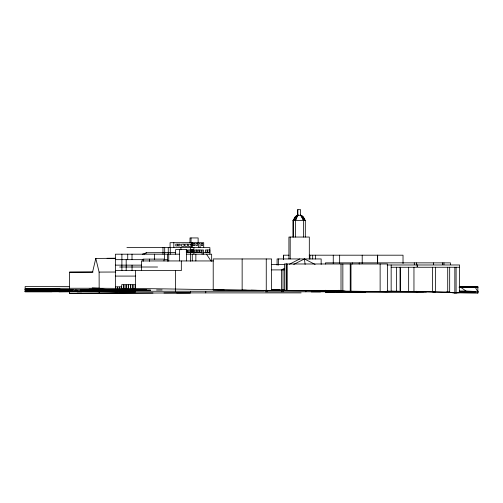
<?xml version="1.0" encoding="UTF-8"?>
<svg xmlns="http://www.w3.org/2000/svg" width="503" height="503" viewBox="0 0 503 503"><rect width="100%" height="100%" fill="white"/><g stroke="black" fill="none" stroke-linecap="round" stroke-linejoin="round"><path stroke-width="0.75" d="M477.844 287.779L477.837 286.804L459.566 287.194M477.844 293.123L477.85 291.903L459.189 292.161L476.31 291.991M477.844 292.205L477.85 291.149L477.844 292.532L477.85 286.993L459.245 287.087M115.633 258.291L95.79 258.41L92.583 272.104L69.502 272.167L69.565 288.628M293.475 237.045L293.475 220.616L295.041 217.158A7.495 4.734 -65 0 1 296.977 215.517L297.663 215.139L301.366 215.473A7.746 6.916 -74.1 0 1 303.46 217.07L305.308 220.616L305.308 237.045M295.418 237.045L295.418 220.616L296.808 217.07A7.746 3.358 -82.1 0 1 298.046 215.473L298.499 215.139M295.418 220.616L297.845 215.139L297.845 209.663M293.475 220.616L297.845 215.139L297.028 215.51A7.495 6.866 46.6 0 0 295.041 217.151L292.928 220.616L292.928 237.045M293.878 219.522L292.928 220.616L305.308 220.616L300.58 215.139L300.58 209.663L297.663 209.663L297.663 215.139L296.242 216.787M284.182 268.432L281.561 269.897L281.561 291.797M144.028 254.197L146.7 252.726L162.903 252.663M289.401 264.245L299.757 258.944M284.396 269.187L283.013 269.897L283.013 291.797M293.714 264.421L304.409 258.944L315.111 264.421M142.387 254.172L146.7 252.726M25.15 289.822L69.024 289.495M67.936 289.728L69.471 289.47M61.542 289.395L59.536 289.715L62.403 289.451M406.223 291.463L447.72 292.017L454.844 293.148L459.597 292.677L459.597 264.98L387.109 264.98M272.343 290.225L284.459 289.671M271.62 290.093L279.875 289.609L271.545 289.854M347.975 291.482L325.454 292.161L416.71 292.432L426.481 291.897M387.109 291.042L400.149 291.646L423.664 291.803M97.11 290.225L133.509 289.634M120.022 290.068L146.448 289.898L116.363 289.684M31.456 290.986L25.15 291.08L54.978 290.633L49.175 290.784M350.226 291.382L387.505 291.658L387.505 263.981L284.39 263.981L284.39 290.35L286.641 290.294M25.15 289.741L63.365 289.483M459.176 287.15L477.85 286.993L475.109 287.056L477.85 291.759M459.327 292.042L468.614 291.922L459.415 291.91M103.272 289.98L80.612 289.98M58.952 291.797L95.105 291.526L44.836 291.489M51.306 289.778L66.415 289.495L69.452 289.69L61.083 289.476L77.242 290.225M461.704 287.471L465.061 287.464M284.39 290.35L345.064 291.03M467.023 291.753L459.22 291.853L466.985 291.828M97.557 289.973L80.455 289.98M25.15 289.426L60.033 289.181L25.15 289.137M459.201 287.15L477.85 287.018M365.744 291.991L336.828 291.991M122.493 289.194L127.077 289.168M116.482 290.024L150.573 290.03M156.552 289.98L162.142 289.961M462.301 292.073L466.966 292.054M69.502 272.167L93.03 272.066M95.79 258.41L99.104 272.085L115.571 272.022M93.633 290.024L104.272 289.992L87.403 290.024L103.467 290.684L121.066 290.621M29.218 291.564L25.15 291.577L92.319 291.665M320.486 291.929L311.25 291.903M69.577 291.765L69.584 293.337L153.019 292.998M69.584 293.337L190.417 292.891L190.411 291.344M477.85 293.111C447.23 292.96 416.616 290.841 385.952 291.79C340.977 290.765 296.022 290.929 251.028 290.212M107.089 258.322L115.552 258.303M69.307 286.503L25.15 286.547L25.15 291.859L106.19 291.533L94.69 291.463M66.358 289.904L47.282 289.822L71.734 289.917M25.15 291.18L48.477 291.048L25.15 291.13M163.934 292.96L190.417 292.891M126.913 247.621L209.889 247.621L209.889 254.191M186.16 249.991L187.462 249.991L187.462 251.997L186.16 251.997M162.978 252.544L175.604 252.544M186.676 252.544L202.074 252.544M203.495 252.544L209.889 252.544M179.382 254.191L115.369 254.191L115.369 288.206M186.676 254.191L211.662 254.191L211.662 261.309M289.011 255.191L283.478 255.191L283.478 259.341M309.226 255.191L403.022 255.191L403.022 263.603M115.369 259.661L143.845 259.661M167.562 259.661L164.519 259.661L164.519 254.191M213.41 260.944L141.431 260.944L141.431 270.614M271.475 264.421L284.491 264.421M115.369 265.138L141.538 265.138M119.601 267.011L157.558 267.011M391.158 267.256L459.597 267.256M271.595 269.897L284.233 269.897M115.369 270.614L181.332 270.614L181.332 260.944M115.369 276.09L135.571 276.09M462.332 287.156L460.509 287.156L465.985 291.011L475.725 291.507M459.277 287.307L468.614 287.314L459.428 287.295M25.15 288.697C91.439 287.653 157.735 288.615 224.017 289.948M25.15 289.2L60.033 289.181M122.38 289.879L126.429 289.873L116.457 289.646M309.955 290.495L340.324 290.696M49.407 290.866L70.263 290.847L49.307 290.803M459.264 291.011L465.985 291.011M115.369 291.237L264.264 291.237M176.647 292.891L301.115 292.891M73.331 289.935L58.084 289.917L73.551 289.935M140.412 290.262L150.586 290.275M56.581 290.822L70.263 290.847M76.663 291.652L25.15 291.627L51.966 291.734M106.221 289.502L126.486 289.458L106.768 289.527L99.236 288.791M266.257 290.451L213.209 289.898L213.209 258.951L271.614 258.951L271.614 290.621L266.257 290.451L266.257 258.951M465.313 292.174L466.878 292.174M122.738 289.37L135.112 289.426M399.086 291.237L391.158 291.149L391.158 264.98M446.576 292.01L449.638 292.029M81.675 291.79L76.921 291.765L135.225 291.847L98.45 291.47L117.457 291.771M213.209 289.898L256.517 290.319M433.196 291.771L434.749 291.784M432.611 291.809L434.919 291.828M107.585 291.287L123.153 291.413M108 291.312L114.898 291.369M44.93 291.489L52.431 291.564L41.548 291.482M410.115 291.438L406.298 291.369M413.975 291.489L426.406 291.709M106.441 289.986L116.407 290.369L112.779 289.998M242.15 290.137L246.388 290.225M89.1 289.112L106.296 289.332M387.505 291.658L385.229 291.463M449.921 292.124L449.563 292.111M266.037 290.401L267.344 290.445M92.187 287.873L99.141 288.162M271.614 290.621L269.124 290.495M459.478 287.383L460.943 287.483M106.586 289.992L110.094 290.262M122.053 289.961L123.568 290.174M100.675 290.237L99.192 290.011L103.467 290.684M102.159 290.457L103.643 290.677M65.377 290.262L66.591 290.759M300.398 215.139L301.215 215.51A7.495 6.866 -46.6 0 1 303.202 217.151L303.705 217.887M206.513 254.191L210.952 260.944M303.611 220.616L300.58 215.139L300.945 215.51A7.495 2.182 73.3 0 1 302.07 217.151L303.611 220.616L303.611 237.045M304.139 218.704L304.321 219.151M304.409 258.944L305.12 264.421M99.104 272.085L99.166 288.552M99.179 291.69L99.185 293.255M456.095 267.256L456.095 293.174M454.844 267.256L454.844 293.148M450.474 264.647L450.474 262.862L325.454 262.862L325.454 264.081M449.676 267.256L449.676 292.469M447.72 267.256L447.72 292.017M443.954 262.862L443.954 264.647M442.64 262.862L442.64 264.641M435.372 267.256L435.372 292.023M433.548 262.862L433.548 264.622M432.385 267.256L432.385 291.878M417.471 264.98L417.471 266.647M417.1 264.98L417.1 266.647M416.71 291.199L416.71 292.432M416.377 262.862L416.377 264.609M414.296 262.862L414.296 264.603M413.956 267.256L413.956 291.696M408.643 267.256L408.643 291.463M400.281 267.256L400.281 291.639M400.149 267.256L400.149 291.646M396.377 267.256L396.377 291.231M380.13 263.981L380.13 291.658M377.665 255.191L377.665 263.603M377.502 255.191L377.502 263.603M362.204 255.191L362.204 263.635M359.217 262.862L359.217 264.044M352.546 262.862L352.546 264.044M350.993 263.981L350.993 291.482M350.226 263.981L350.226 290.809M342.851 263.981L342.851 290.885M341.009 263.981L341.009 290.677M339.651 255.191L339.651 263.641M338.928 290.231L338.928 291.797L265.238 291.797L265.238 290.231M333.263 255.191L333.263 263.603M325.812 290.231L325.812 291.797M321.153 264.421L321.153 258.944L277.09 258.944L277.09 265.2M315.412 255.191L315.412 259.02M312.677 255.191L312.677 259.02M309.942 255.191L309.942 259.014M309.314 258.944L309.314 237.045L288.923 237.045L288.923 258.944M305.83 290.426L305.83 291.797M290.193 237.045L290.193 258.944M287.125 263.981L287.125 290.571M286.716 263.981L286.716 290.564M286.15 263.981L286.15 290.464M283.566 255.191L283.566 259.341M278.36 258.944L278.36 265.2M266.992 290.231L266.992 291.797M242.144 258.951L242.144 290.061M209.443 249.991L209.443 252.179M205.752 291.363L205.752 292.891M203.709 247.621L203.709 242.691L170.083 242.691L170.083 247.621M203.495 254.191L203.495 249.991L202.074 249.991L202.074 254.191M200.068 247.621L200.068 243.421L198.647 243.421L198.647 247.621M198.138 242.691L198.138 237.944L189.983 237.944L189.983 242.691M195.856 254.191L195.856 260.944M193.906 247.621L193.906 254.191M192.341 242.691L192.341 247.621M192.278 254.191L192.278 260.944M191.586 242.691L191.586 247.621M191.033 237.944L191.033 242.691M190.48 247.621L190.48 261.227M186.481 260.944L186.481 249.626L175.591 249.626L175.591 254.191M180.929 247.621L180.929 249.809M179.382 249.626L179.382 260.944M175.472 270.614L175.472 291.237M173.824 242.691L173.824 247.621M170.272 247.621L170.272 254.191M168.725 254.191L168.725 261.227M168.254 247.621L168.254 254.191M167.461 254.191L167.461 261.227M164.701 247.621L164.701 254.191M163.984 260.944L163.984 259.114L143.11 259.114L143.11 261.378M162.978 247.621L162.978 254.191M154.597 254.191L154.597 259.661M149.422 259.114L149.422 261.378M135.571 270.614L135.571 291.237M135.068 291.237L135.068 284.667L133.043 284.667L133.043 291.237M132.792 291.237L132.792 284.667L130.774 284.667L130.774 291.237M132.421 289.778L132.421 291.237M132.012 254.191L132.012 259.661M132.044 265.138L132.044 270.614M130.522 291.237L130.522 284.667L128.504 284.667L128.504 291.237M128.246 291.237L128.246 284.667L126.228 284.667L126.228 291.237M127.724 254.191L127.724 259.661M126.184 259.661L126.184 270.614M125.976 291.237L125.976 284.667L123.958 284.667L123.958 289.049M123.707 289.049L123.707 284.667L121.682 284.667L121.682 289.049M121.896 254.191L121.896 270.614M121.43 289.049L121.43 286.861L119.664 286.861L119.664 289.049M119.412 289.049L119.412 286.861L117.645 286.861L117.645 288.32M117.394 288.32L117.394 286.861L115.627 286.861L115.627 288.32M81.725 289.986L74.576 290.042L94.715 290.086L81.725 289.986M192.133 243.421L191.794 243.421L191.794 245.609L192.133 245.609L192.133 243.421M194.736 243.421L193.322 243.421L193.322 245.609L194.736 245.609L194.736 243.421M197.402 243.421L195.981 243.421L195.981 245.609L197.402 245.609L197.402 243.421M202.734 243.421L201.313 243.421L201.313 245.609L202.734 245.609L202.734 243.421M177.553 244.15L175.78 244.15L175.78 245.973L177.553 245.973L177.553 244.15M180.043 244.15L178.263 244.15L178.263 245.973L180.043 245.973L180.043 244.15M184.123 244.15L181.64 244.15L181.64 246.338L184.123 246.338L184.123 244.15M187.5 244.15L185.016 244.15L185.016 246.338L187.5 246.338L187.5 244.15M190.876 244.15L188.386 244.15L188.386 246.338L190.876 246.338L190.876 244.15M190.128 249.991L188.172 249.991L188.172 251.997L190.128 251.997L190.128 249.991M191.021 249.991L190.643 249.991L190.643 251.997L191.021 251.997L191.021 249.991M191.568 249.991L191.19 249.991L191.19 251.997L191.568 251.997L191.568 249.991M192.115 249.991L191.737 249.991L191.737 251.997L192.115 251.997L192.115 249.991M192.662 249.991L192.284 249.991L192.284 251.997L192.662 251.997L192.662 249.991M193.209 249.991L192.831 249.991L192.831 251.997L193.209 251.997L193.209 249.991M193.756 249.991L193.378 249.991L193.378 251.997L193.756 251.997L193.756 249.991M196.748 249.991L194.969 249.991L194.969 252.179L196.748 252.179L196.748 249.991M198.968 249.991L197.189 249.991L197.189 252.179L198.968 252.179L198.968 249.991M201.187 249.991L199.408 249.991L199.408 252.179L201.187 252.179L201.187 249.991M207.223 249.991L205.45 249.991L205.45 252.179L207.223 252.179L207.223 249.991M209.801 249.991L207.67 249.991L207.67 252.179L209.801 252.179L209.801 249.991M135.225 291.847L96.658 291.639L135.225 291.847"/></g></svg>
